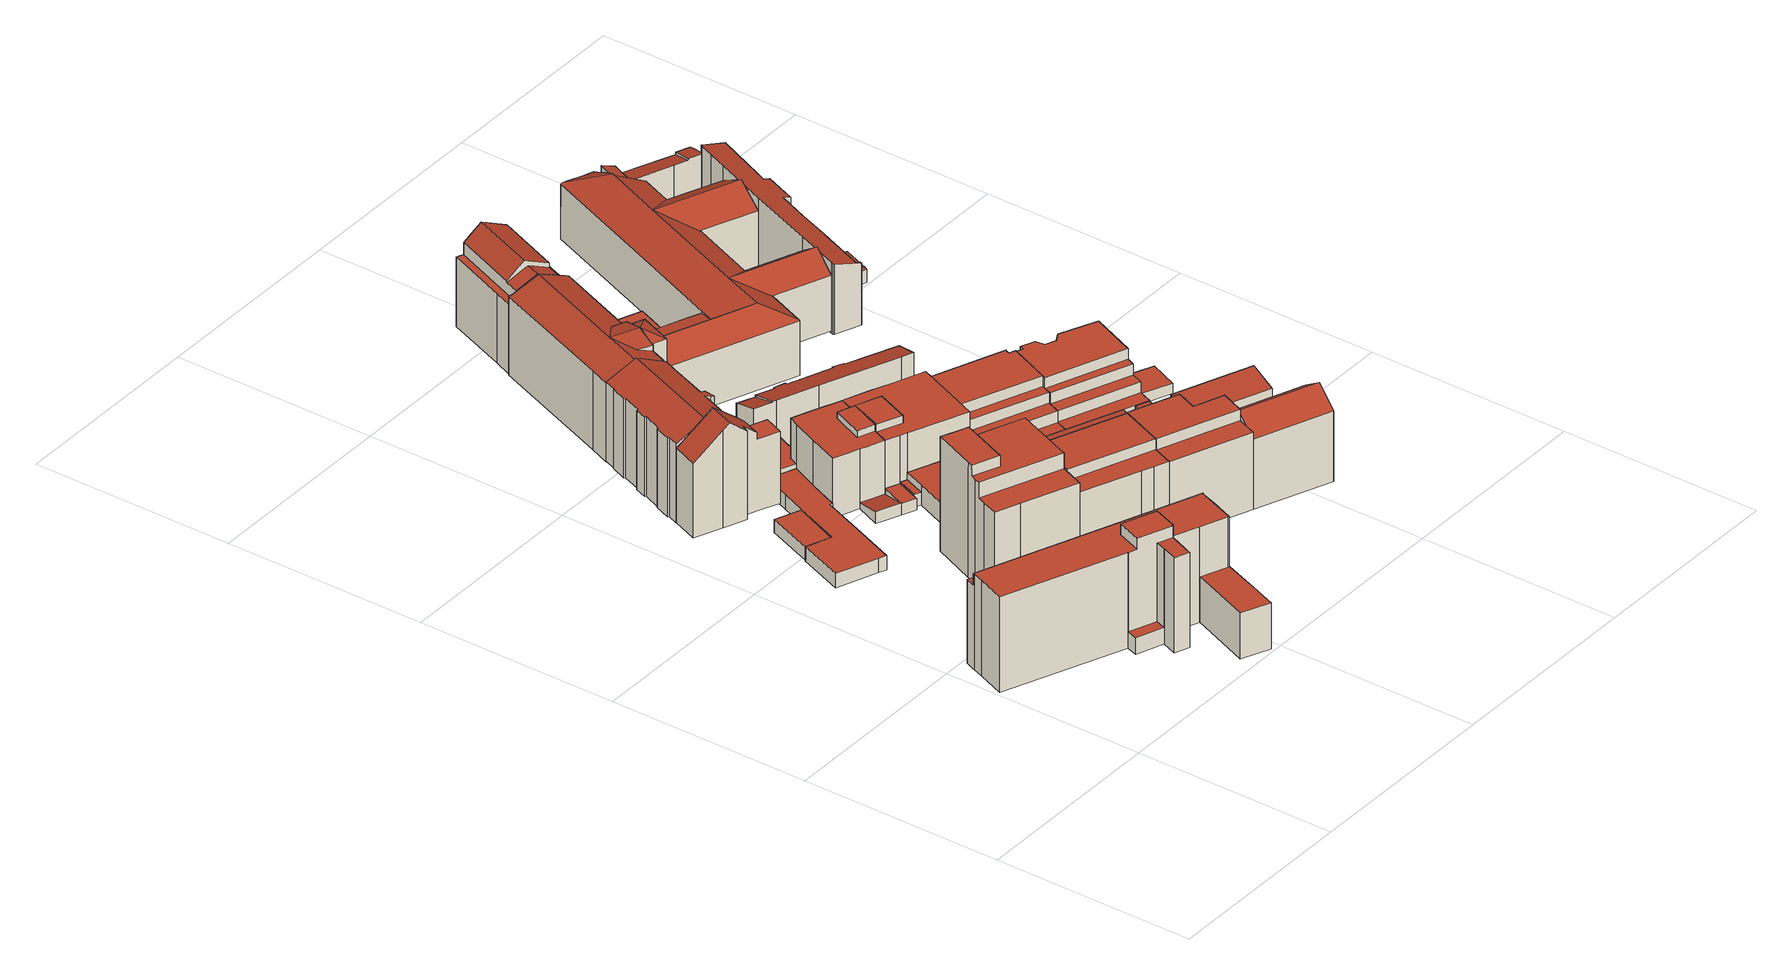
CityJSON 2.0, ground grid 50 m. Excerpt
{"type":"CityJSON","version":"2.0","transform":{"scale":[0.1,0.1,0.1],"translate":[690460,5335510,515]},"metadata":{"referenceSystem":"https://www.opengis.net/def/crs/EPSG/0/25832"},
"CityObjects":{
"building1":{"type":"Building","attributes":{"Gemeindeschluessel":"09162000","HoeheDach":"543.490","HoeheGrund":"516.620","Methode":"2000","NiedrigsteTraufeDesGebaeudes":"520.810","Geometrietyp2DReferenz":"3000","function":"31001_9998","roofType":"1000","measuredHeight":26.87,"storeysAboveGround":7},"geometry":[{"type":"MultiSurface","lod":"2","boundaries":[[[0,1,2,3,4,5]],[[6,7,8,9,10,11]],[[12,2,1,0,13,14,15,16,17,18,19,20,21,22,23,24,25,26,27,28,29,30,31,32,33,34,35,36,37,38,39]],[[2,12,39,40,8,7,3]],[[0,5,41,13]],[[42,43,19,18,17,44,45]],[[21,20,19,43,46,47]],[[28,27,48,49,50,29]],[[9,8,40,51,52,53,54,55,56,10]],[[57,58,59,24,23,22]],[[13,41,60,14]],[[34,55,54,35]],[[29,50,61,30]],[[24,59,62,63,25]],[[33,56,55,34]],[[30,61,64,31]],[[62,59,65,66]],[[38,51,40,39]],[[47,46,43,42,65,59,58,57]],[[35,54,53,36]],[[36,53,52,37]],[[49,48,67,68,69,70,71,60,41,5,4,3,7,6,11,64,61,50]],[[63,72,67,48,27,26,25]],[[70,73,74,71]],[[68,75,76,69]],[[77,45,44,78,74,73,76,75]],[[16,78,44,17]],[[62,66,79,72,63]],[[21,47,57,22]],[[69,76,73,70]],[[15,14,60,71,74,78,16]],[[79,66,65,42,45,77,75,68,67,72]],[[64,11,10,56,33,32,31]],[[37,52,51,38]]],"semantics":{"surfaces":[{"type":"WallSurface"},{"type":"GroundSurface"},{"type":"RoofSurface"}],"values":[0,0,1,0,0,0,0,0,2,0,0,0,0,0,0,0,0,0,2,0,0,2,0,0,0,2,0,2,0,0,0,0,0,0]}}]},
"building2":{"type":"Building","attributes":{"Gemeindeschluessel":"09162000","HoeheDach":"528.202","HoeheGrund":"516.660","Methode":"1000","NiedrigsteTraufeDesGebaeudes":"528.202","Geometrietyp2DReferenz":"3000","function":"31001_9998","roofType":"1000","measuredHeight":11.54,"storeysAboveGround":2},"geometry":[{"type":"MultiSurface","lod":"2","boundaries":[[[80,81,82,83,84,85,86,87]],[[82,88,89,83]],[[83,89,90,84]],[[91,92,86,85,84,90]],[[81,80,87,93,94,95]],[[86,92,93,87]],[[88,95,94,93,92,91,90,89]],[[81,95,88,82]]],"semantics":{"surfaces":[{"type":"GroundSurface"},{"type":"WallSurface"},{"type":"RoofSurface"}],"values":[0,1,1,1,1,1,2,1]}}]},
"building3":{"type":"Building","attributes":{"Gemeindeschluessel":"09162000","HoeheDach":"519.630","HoeheGrund":"516.320","Methode":"2000","NiedrigsteTraufeDesGebaeudes":"519.630","Geometrietyp2DReferenz":"3000","function":"31001_2000","roofType":"1000","measuredHeight":3.31},"geometry":[{"type":"MultiSurface","lod":"2","boundaries":[[[96,97,98,99]],[[100,97,96,101]],[[102,99,98,103]],[[104,100,101,105]],[[105,101,96,99,102]],[[104,105,102,103]],[[100,104,103,98,97]]],"semantics":{"surfaces":[{"type":"WallSurface"},{"type":"RoofSurface"},{"type":"GroundSurface"}],"values":[0,0,0,0,1,0,2]}}]},
"building4":{"type":"Building","attributes":{"Gemeindeschluessel":"09162000","HoeheDach":"519.660","HoeheGrund":"516.140","Methode":"2000","NiedrigsteTraufeDesGebaeudes":"519.660","Geometrietyp2DReferenz":"3000","function":"31001_2000","roofType":"1000","measuredHeight":3.52},"geometry":[{"type":"MultiSurface","lod":"2","boundaries":[[[106,107,108,109]],[[110,111,112,113]],[[114,115,116,117]],[[113,112,118,119]],[[120,121,122,123,124,125]],[[126,127,115,114]],[[106,128,117,116,129,107]],[[109,108,130,131]],[[108,107,129,116,115,127,132,133,118,112,111,122,121,120,134,130]],[[135,134,120,125]],[[126,114,117,128,106,109,131,135,125,124,123,110,113,119,136,137]],[[119,118,133,136]],[[136,133,132,137]],[[123,122,111,110]],[[137,132,127,126]],[[131,130,134,135]]],"semantics":{"surfaces":[{"type":"WallSurface"},{"type":"RoofSurface"},{"type":"GroundSurface"}],"values":[0,0,0,0,0,0,0,0,1,0,2,0,0,0,0,0]}}]},
"building5":{"type":"Building","attributes":{"Gemeindeschluessel":"09162000","HoeheDach":"542.205","HoeheGrund":"516.350","Methode":"2000","NiedrigsteTraufeDesGebaeudes":"534.498","Geometrietyp2DReferenz":"3000","function":"31001_9998","roofType":"3100","measuredHeight":25.86,"storeysAboveGround":6},"geometry":[{"type":"MultiSurface","lod":"2","boundaries":[[[138,139,140,141,142,143]],[[144,145,146,147,148,149,139,138,143,150,151,152,153,154,155,156,157]],[[158,159,160,161,162,163]],[[164,165,154,153,152,166]],[[157,160,159,144]],[[167,162,161,160,157,156,155,154,165]],[[147,168,169,148]],[[162,167,170,163]],[[171,166,152,151,150,172]],[[143,142,172,150]],[[169,168,170,167,165,164,173]],[[146,145,144,159,158,163,170,168,147]],[[149,148,169,173,140,139]],[[141,140,173,164,166,171,172,142]]],"semantics":{"surfaces":[{"type":"WallSurface"},{"type":"GroundSurface"},{"type":"RoofSurface"}],"values":[0,1,2,0,0,0,0,0,0,0,2,0,0,2]}}]},
"building6":{"type":"Building","attributes":{"Gemeindeschluessel":"09162000","HoeheDach":"545.017","HoeheGrund":"516.099","Methode":"2000","NiedrigsteTraufeDesGebaeudes":"538.350","Geometrietyp2DReferenz":"3000","function":"31001_9998","roofType":"1000","measuredHeight":28.92,"storeysAboveGround":7},"geometry":[{"type":"MultiSurface","lod":"2","boundaries":[[[174,175,176,177,178,179,180,181]],[[182,183,184,185,181,180]],[[186,182,180,179,187,188]],[[189,190,175,174,191,192]],[[186,188,193,194]],[[178,195,187,179]],[[176,175,190,196]],[[191,174,181,185]],[[190,189,197,198,183,182,186,194,199,196]],[[194,193,200,199]],[[201,192,191,185,184,202]],[[177,176,196,199,200,203]],[[197,201,202,198]],[[198,202,184,183]],[[201,197,189,192]],[[177,203,195,178]],[[195,203,200,193,188,187]]],"semantics":{"surfaces":[{"type":"RoofSurface"},{"type":"WallSurface"},{"type":"GroundSurface"}],"values":[0,1,1,1,1,1,1,1,2,1,0,1,1,1,1,1,0]}}]},
"building7":{"type":"Building","attributes":{"Gemeindeschluessel":"09162000","HoeheDach":"539.747","HoeheGrund":"516.250","Methode":"2000","NiedrigsteTraufeDesGebaeudes":"534.828","Geometrietyp2DReferenz":"3000","function":"31001_9998","roofType":"3100","measuredHeight":23.5,"storeysAboveGround":6},"geometry":[{"type":"MultiSurface","lod":"2","boundaries":[[[204,205,206,207]],[[208,209,210,211]],[[212,213,214,215]],[[216,217,218,219,220,221,222,223,224,225,206,205,210,209,226,214,213,227,228]],[[229,230,231,232]],[[233,234,235,236]],[[207,206,225,237]],[[238,239,234,233]],[[237,225,224,240]],[[241,242,217,216,228,243]],[[231,244,245,246,247,232]],[[215,214,226,248]],[[249,250,251,252,239,238]],[[253,223,222,254]],[[229,232,247,246,255,250,249,238,233,236,256,242,241,243,257,212,215,248,208,211,204,207,237,240,253,254,258,259,260,261]],[[258,221,220,259]],[[261,262,230,229]],[[254,222,221,258]],[[240,224,223,253]],[[228,227,213,212,257,243]],[[246,245,263,255]],[[235,234,239,252,251,263,245,244,231,230,262,219,218]],[[219,262,261,260,259,220]],[[248,226,209,208]],[[255,263,251,250]],[[211,210,205,204]],[[256,236,235,218,217,242]]],"semantics":{"surfaces":[{"type":"WallSurface"},{"type":"RoofSurface"},{"type":"GroundSurface"}],"values":[0,0,0,1,0,0,0,0,0,0,0,0,0,0,2,0,0,0,0,0,0,1,0,0,0,0,0]}}]},
"building8":{"type":"Building","attributes":{"Gemeindeschluessel":"09162000","HoeheDach":"520.313","HoeheGrund":"516.440","Methode":"1000","NiedrigsteTraufeDesGebaeudes":"520.313","Geometrietyp2DReferenz":"3000","function":"31001_2000","roofType":"1000","measuredHeight":3.87,"storeysAboveGround":1},"geometry":[{"type":"MultiSurface","lod":"2","boundaries":[[[157,154,264,265]],[[266,267,268,269]],[[267,265,264,268]],[[269,268,264,154]],[[157,265,267,266]],[[157,266,269,154]]],"semantics":{"surfaces":[{"type":"GroundSurface"},{"type":"RoofSurface"},{"type":"WallSurface"}],"values":[0,1,2,2,2,2]}}]},
"building9":{"type":"Building","attributes":{"Gemeindeschluessel":"09162000","HoeheDach":"518.861","HoeheGrund":"516.010","Methode":"1000","NiedrigsteTraufeDesGebaeudes":"518.861","Geometrietyp2DReferenz":"3000","function":"31001_2000","roofType":"1000","measuredHeight":2.85},"geometry":[{"type":"MultiSurface","lod":"2","boundaries":[[[270,271,272,273]],[[274,275,272,271,276,277,278]],[[279,276,271,270]],[[280,277,276,279]],[[281,280,279,270,273,282,283]],[[283,274,278,281]],[[282,275,274,283]],[[281,278,277,280]],[[273,272,275,282]]],"semantics":{"surfaces":[{"type":"WallSurface"},{"type":"RoofSurface"},{"type":"GroundSurface"}],"values":[0,1,0,0,2,0,0,0,0]}}]},
"building10":{"type":"Building","attributes":{"Gemeindeschluessel":"09162000","HoeheDach":"532.740","HoeheGrund":"516.020","Methode":"2000","NiedrigsteTraufeDesGebaeudes":"517.528","Geometrietyp2DReferenz":"3000","function":"31001_9998","roofType":"1000","measuredHeight":16.72,"storeysAboveGround":4},"geometry":[{"type":"MultiSurface","lod":"2","boundaries":[[[284,285,286,287]],[[288,289,290,291]],[[292,293,277,294,295,296,297,298]],[[298,297,299,300,301]],[[302,303,304,305]],[[306,307,308,309]],[[295,294,279,310,311,312,313,309,308,287,286,314,315,316,317]],[[318,281,293,292,298,301]],[[319,320,289,288]],[[321,307,306,322,291,290]],[[280,277,293,281]],[[315,314,286,285,323]],[[324,325,299,326,317,316,327,284,287,308,307,321,290,289,320,303,302]],[[279,294,277,280]],[[327,323,285,284]],[[316,315,323,327]],[[328,329,300,299,325,324,302,305]],[[309,313,312,311,310,279,280,281,318,301,300,329,328,305,304,319,288,291,322,306]],[[304,303,320,319]],[[296,295,317,326,299,297]]],"semantics":{"surfaces":[{"type":"WallSurface"},{"type":"RoofSurface"},{"type":"GroundSurface"}],"values":[0,0,1,0,0,0,0,0,0,0,0,1,1,0,0,0,0,2,0,0]}}]},
"building11":{"type":"Building","attributes":{"Gemeindeschluessel":"09162000","HoeheDach":"520.925","HoeheGrund":"516.520","Methode":"1000","NiedrigsteTraufeDesGebaeudes":"520.925","Geometrietyp2DReferenz":"3000","function":"31001_2000","roofType":"1000","measuredHeight":4.41,"storeysAboveGround":1},"geometry":[{"type":"MultiSurface","lod":"2","boundaries":[[[330,331,332,333,334,335]],[[336,337,338,339,335,334,333,340,341,342]],[[338,343,344,339]],[[337,345,343,338]],[[341,346,347,342]],[[348,346,341,340,333,332]],[[339,344,330,335]],[[342,347,349,336]],[[343,345,349,347,346,348,332,331,330,344]],[[336,349,345,337]]],"semantics":{"surfaces":[{"type":"WallSurface"},{"type":"GroundSurface"},{"type":"RoofSurface"}],"values":[0,1,0,0,0,0,0,0,2,0]}}]},
"building12":{"type":"Building","attributes":{"Gemeindeschluessel":"09162000","HoeheDach":"519.280","HoeheGrund":"516.070","Methode":"2000","NiedrigsteTraufeDesGebaeudes":"519.280","Geometrietyp2DReferenz":"3000","function":"51009_1610","roofType":"1000","measuredHeight":3.21},"geometry":[{"type":"MultiSurface","lod":"2","boundaries":[[[350,351,352,353]],[[354,355,351,350]],[[350,353,356,354]],[[356,357,355,354]],[[353,352,357,356]],[[355,357,352,351]]],"semantics":{"surfaces":[{"type":"WallSurface"},{"type":"GroundSurface"},{"type":"RoofSurface"}],"values":[0,0,1,0,0,2]}}]},
"building13":{"type":"Building","attributes":{"Gemeindeschluessel":"09162000","HoeheDach":"521.120","HoeheGrund":"516.070","Methode":"2000","NiedrigsteTraufeDesGebaeudes":"521.120","Geometrietyp2DReferenz":"3000","function":"31001_2000","roofType":"1000","measuredHeight":5.05},"geometry":[{"type":"MultiSurface","lod":"2","boundaries":[[[196,358,359,360]],[[361,362,363,364]],[[365,366,363,362]],[[358,366,365,359]],[[196,360,367,199]],[[360,359,365,362,361,367]],[[367,361,364,199]],[[358,196,199,364,363,366]]],"semantics":{"surfaces":[{"type":"WallSurface"},{"type":"RoofSurface"},{"type":"GroundSurface"}],"values":[0,0,0,0,0,1,0,2]}}]},
"building14":{"type":"Building","attributes":{"Gemeindeschluessel":"09162000","HoeheDach":"538.875","HoeheGrund":"516.630","Methode":"2000","NiedrigsteTraufeDesGebaeudes":"533.144","Geometrietyp2DReferenz":"3000","function":"31001_1000","roofType":"1000","measuredHeight":22.25,"storeysAboveGround":7},"geometry":[{"type":"MultiSurface","lod":"2","boundaries":[[[368,369,370,371]],[[372,373,374]],[[375,376,377]],[[378,379,375,377,372,374]],[[380,381,382,383]],[[384,385,386,387,388,389,380,383,390,391,392,393,394,395,396,397,398,368,371,399,400]],[[371,370,401,399]],[[402,403,404,405]],[[383,382,406,390]],[[397,407,408,398]],[[377,376,409,410,373,372]],[[411,412,374,373,410,413,407,397,396,395,394,393,392]],[[406,405,404,411,392,391,390]],[[398,408,369,368]],[[389,414,381,380]],[[402,414,389,388,387,386,385,384,400,415,416,409,376,375,417,403]],[[382,381,414,402,405,406]],[[403,417,375,379,378,374,412,411,404]],[[399,401,415,400]],[[416,415,401,370,369,408,407,413]],[[413,410,409,416]]],"semantics":{"surfaces":[{"type":"WallSurface"},{"type":"RoofSurface"},{"type":"GroundSurface"}],"values":[0,1,1,0,0,2,0,0,0,0,1,0,0,0,0,0,1,1,0,1,0]}}]},
"building15":{"type":"Building","attributes":{"Gemeindeschluessel":"09162000","HoeheDach":"520.454","HoeheGrund":"516.590","Methode":"1000","NiedrigsteTraufeDesGebaeudes":"520.454","Geometrietyp2DReferenz":"3000","function":"31001_2000","roofType":"1000","measuredHeight":3.86},"geometry":[{"type":"MultiSurface","lod":"2","boundaries":[[[398,418,419,397]],[[420,421,422,423]],[[397,420,423,424,425,426,427,398]],[[425,428,429,426]],[[424,430,428,425]],[[423,422,430,424]],[[397,419,421,420]],[[418,431,429,428,430,422,421,419]],[[426,429,431,427]],[[427,431,418,398]]],"semantics":{"surfaces":[{"type":"WallSurface"},{"type":"GroundSurface"},{"type":"RoofSurface"}],"values":[0,0,1,0,0,0,0,2,0,0]}}]},
"building16":{"type":"Building","attributes":{"Gemeindeschluessel":"09162000","HoeheDach":"538.901","HoeheGrund":"515.980","Methode":"2000","NiedrigsteTraufeDesGebaeudes":"535.740","Geometrietyp2DReferenz":"3000","function":"31001_9998","roofType":"2100","measuredHeight":22.92,"storeysAboveGround":6},"geometry":[{"type":"MultiSurface","lod":"2","boundaries":[[[432,433,434,435,436,437,438]],[[439,440,441,442]],[[443,444,445,446,447]],[[448,449,450,451]],[[452,437,436,453]],[[454,455,456,457,458,459]],[[460,461,462]],[[439,463,464,465,440]],[[466,467,445,444]],[[452,468,457,456,438,437]],[[432,455,454,466,444,443,469,462,463,439,442,448,451,433]],[[442,441,449,448]],[[469,470,460,462]],[[451,450,434,433]],[[465,452,453,435,434,450,449,441,440]],[[454,459,467,466]],[[432,438,456,455]],[[453,436,435]],[[462,461,464,463]],[[452,465,464,461,460,470,447,446]],[[443,447,470,469]],[[452,446,445,467,459,458,468]],[[458,457,468]]],"semantics":{"surfaces":[{"type":"WallSurface"},{"type":"RoofSurface"},{"type":"GroundSurface"}],"values":[0,0,0,0,1,0,0,0,0,1,2,0,0,0,1,0,0,0,0,1,0,1,0]}}]},
"building17":{"type":"Building","attributes":{"Gemeindeschluessel":"09162000","HoeheDach":"532.940","HoeheGrund":"516.160","Methode":"2000","NiedrigsteTraufeDesGebaeudes":"531.000","Geometrietyp2DReferenz":"3000","function":"31001_9998","roofType":"1000","measuredHeight":16.78,"storeysAboveGround":4},"geometry":[{"type":"MultiSurface","lod":"2","boundaries":[[[471,472,473,474]],[[475,476,477,478]],[[479,480,481,482,476,475]],[[483,484,485,486,487,488,308,489,490,491,492,493]],[[489,308,307,494]],[[473,472,487,486,485]],[[488,487,472,471]],[[477,476,482,481,495,496,497,307,308,488,471,474,484,483]],[[480,479,475,478,493,492,491,490,489,494,498,499,500]],[[497,496,495,500,499,498,494,307]],[[480,500,495,481]],[[478,477,483,493]],[[474,473,485,484]]],"semantics":{"surfaces":[{"type":"WallSurface"},{"type":"RoofSurface"},{"type":"GroundSurface"}],"values":[0,0,0,0,0,1,0,1,2,0,0,0,0]}}]},
"building18":{"type":"Building","attributes":{"Gemeindeschluessel":"09162000","HoeheDach":"538.767","HoeheGrund":"516.580","Methode":"2000","NiedrigsteTraufeDesGebaeudes":"523.640","Geometrietyp2DReferenz":"3000","function":"31001_1000","roofType":"1000","measuredHeight":22.19,"storeysAboveGround":7},"geometry":[{"type":"MultiSurface","lod":"2","boundaries":[[[501,502,503,504,505,506]],[[507,508,509,510,511,389]],[[512,509,508,513,514,515,516]],[[517,518,519,520]],[[521,522,523,519]],[[524,525,526,527]],[[400,505,504,528]],[[529,530,518,517]],[[527,531,532,524]],[[521,533,534,535,502,501,531,527,526,522]],[[502,535,536,537,538,539,540,541,503]],[[506,532,531,501]],[[528,504,503,541]],[[542,529,517,520,514,513,508,507,389,543,544,545,546,400,528,541,540,539,538,547]],[[520,519,523,515,514]],[[519,518,530,548,549,537,536,535,534,533,521]],[[511,550,551,552,525,524,532,506,505,400,546,545,544,543,389]],[[553,516,515,523,522,526,525,552,551]],[[538,537,549,547]],[[554,512,516,553,551,550]],[[529,542,547,549,548,530]],[[510,509,512,554,550,511]]],"semantics":{"surfaces":[{"type":"RoofSurface"},{"type":"WallSurface"},{"type":"GroundSurface"}],"values":[0,1,1,1,1,1,1,1,0,1,1,1,1,2,1,0,1,0,1,1,1,0]}}]},
"building19":{"type":"Building","attributes":{"Gemeindeschluessel":"09162000","HoeheDach":"529.243","HoeheGrund":"516.680","Methode":"2000","NiedrigsteTraufeDesGebaeudes":"526.805","Geometrietyp2DReferenz":"3000","function":"31001_1000","roofType":"2100","measuredHeight":12.56,"storeysAboveGround":3},"geometry":[{"type":"MultiSurface","lod":"2","boundaries":[[[555,556,557,558]],[[555,558,559,560,561,562,563,564,565,566,567,568,569,570,571,572,573]],[[567,574,575,568]],[[576,577,578,565,564,563,579]],[[561,560,580,581,582,583,562]],[[582,581,577,576]],[[569,584,585,570]],[[559,586,580,560]],[[571,587,588,572]],[[572,588,589,573]],[[558,557,586,559]],[[573,589,556,555]],[[580,586,557,556,589,588,587,585,584,575,574,590,578,577,581]],[[582,576,579,583]],[[565,578,590,566]],[[562,583,579,563]],[[566,590,574,567]],[[568,575,584,569]],[[570,585,587,571]]],"semantics":{"surfaces":[{"type":"WallSurface"},{"type":"GroundSurface"},{"type":"RoofSurface"}],"values":[0,1,0,0,0,0,0,0,0,0,0,0,2,2,0,0,0,0,0]}}]},
"building20":{"type":"Building","attributes":{"Gemeindeschluessel":"09162000","HoeheDach":"520.468","HoeheGrund":"516.400","Methode":"1000","NiedrigsteTraufeDesGebaeudes":"520.468","Geometrietyp2DReferenz":"3000","function":"31001_9998","roofType":"1000","measuredHeight":4.07,"storeysAboveGround":1},"geometry":[{"type":"MultiSurface","lod":"2","boundaries":[[[591,592,593,594]],[[595,596,597,598]],[[598,591,594,599,595]],[[598,597,592,591]],[[594,593,600,599]],[[599,600,596,595]],[[596,600,593,592,597]]],"semantics":{"surfaces":[{"type":"WallSurface"},{"type":"GroundSurface"},{"type":"RoofSurface"}],"values":[0,0,1,0,0,0,2]}}]},
"building21":{"type":"Building","attributes":{"Gemeindeschluessel":"09162000","HoeheDach":"528.840","HoeheGrund":"516.710","Methode":"2000","NiedrigsteTraufeDesGebaeudes":"520.470","Geometrietyp2DReferenz":"3000","function":"31001_1000","roofType":"1000","measuredHeight":12.13,"storeysAboveGround":4},"geometry":[{"type":"MultiSurface","lod":"2","boundaries":[[[601,421,602,603]],[[604,605,606,607]],[[608,609,610,611]],[[612,613,614,615]],[[602,607,606,616,617,618,619,620,621,622,623,624,603]],[[625,626,619,618]],[[611,610,613,612]],[[625,627,628,605,604,629,630,631,632,633,615,614,626]],[[626,614,613,610,609,620,619]],[[633,632,631,630,634,601,603,624,623,622,621,608,611,612,615]],[[422,629,604,607,602,421]],[[630,629,422,634]],[[621,620,609,608]],[[627,625,618,617]],[[628,627,617,616]],[[605,628,616,606]],[[634,422,421,601]]],"semantics":{"surfaces":[{"type":"WallSurface"},{"type":"RoofSurface"},{"type":"GroundSurface"}],"values":[0,0,0,0,0,0,0,0,1,2,1,0,0,1,0,1,0]}}]},
"building22":{"type":"Building","attributes":{"Gemeindeschluessel":"09162000","HoeheDach":"540.580","HoeheGrund":"516.260","Methode":"2000","NiedrigsteTraufeDesGebaeudes":"533.810","Geometrietyp2DReferenz":"3000","function":"31001_9998","roofType":"3100","measuredHeight":24.32,"storeysAboveGround":6},"geometry":[{"type":"MultiSurface","lod":"2","boundaries":[[[635,636,637,638,639,640,641]],[[642,643,644,645,646,647,648,649,650,651,652]],[[653,654,655,656]],[[653,656,657,636,635,641,658,659,660,661,662,663,664,649,648,647,646,645,665,666,667,668]],[[657,669,637,636]],[[661,670,671,662]],[[645,644,672,665]],[[673,674,675,652,651,676,677]],[[678,643,642,652,675]],[[668,679,654,653]],[[640,639,680,681,682]],[[683,684,685,667,666,665,672]],[[638,686,684,683,687,680,639]],[[688,687,683,672,644,643,678]],[[671,689,690,664,663,662]],[[659,658,641,640,682,673,677,691,660]],[[656,655,669,657]],[[692,681,680,687,688,678,675,674]],[[664,690,650,649]],[[660,691,670,661]],[[637,669,655,654,679,685,684,686,638]],[[691,677,676,651,650,690,689,671,670]],[[667,685,679,668]],[[682,681,692,674,673]]],"semantics":{"surfaces":[{"type":"WallSurface"},{"type":"GroundSurface"},{"type":"RoofSurface"}],"values":[0,0,0,1,0,0,0,0,2,0,2,0,0,2,0,0,0,0,0,0,2,2,0,2]}}]},
"building23":{"type":"Building","attributes":{"Gemeindeschluessel":"09162000","HoeheDach":"538.192","HoeheGrund":"516.510","Methode":"1000","NiedrigsteTraufeDesGebaeudes":"534.186","Geometrietyp2DReferenz":"3000","function":"31001_9998","roofType":"3100","measuredHeight":21.68,"storeysAboveGround":6},"geometry":[{"type":"MultiSurface","lod":"2","boundaries":[[[693,694,695,696,697]],[[698,697,696,699]],[[696,695,700,701,702,699]],[[694,703,704,700,695]],[[705,704,703,706]],[[693,707,708,706,703,694]],[[701,700,704,705]],[[707,693,697,698]],[[708,707,698,699,702,701,705,706]]],"semantics":{"surfaces":[{"type":"RoofSurface"},{"type":"WallSurface"},{"type":"GroundSurface"}],"values":[0,1,1,0,1,1,1,1,2]}}]},
"building24":{"type":"Building","attributes":{"Gemeindeschluessel":"09162000","HoeheDach":"520.620","HoeheGrund":"516.380","Methode":"1000","NiedrigsteTraufeDesGebaeudes":"520.620","Geometrietyp2DReferenz":"3000","function":"31001_9998","roofType":"1000","measuredHeight":4.24,"storeysAboveGround":1},"geometry":[{"type":"MultiSurface","lod":"2","boundaries":[[[709,710,711,712]],[[713,714,715,716]],[[710,715,714,711]],[[712,711,714,713]],[[712,713,716,709]],[[716,715,710,709]]],"semantics":{"surfaces":[{"type":"WallSurface"},{"type":"RoofSurface"},{"type":"GroundSurface"}],"values":[0,0,1,0,2,0]}}]},
"building25":{"type":"Building","attributes":{"Gemeindeschluessel":"09162000","HoeheDach":"524.011","HoeheGrund":"516.500","Methode":"1000","NiedrigsteTraufeDesGebaeudes":"523.356","Geometrietyp2DReferenz":"3000","function":"31001_9998","roofType":"1000","measuredHeight":7.51,"storeysAboveGround":2},"geometry":[{"type":"MultiSurface","lod":"2","boundaries":[[[717,718,719,701]],[[720,721,722,705]],[[723,722,721,724,725,726,718,717]],[[705,727,701,719,728,729,730,720]],[[730,724,721,720]],[[728,726,725,729]],[[727,705,722,723,717,701]],[[729,725,724,730]],[[719,718,726,728]]],"semantics":{"surfaces":[{"type":"WallSurface"},{"type":"RoofSurface"},{"type":"GroundSurface"}],"values":[0,0,1,2,0,0,0,0,0]}}]},
"building26":{"type":"Building","attributes":{"Gemeindeschluessel":"09162000","HoeheDach":"520.497","HoeheGrund":"516.639","Methode":"2000","NiedrigsteTraufeDesGebaeudes":"520.497","Geometrietyp2DReferenz":"3000","function":"31001_2000","roofType":"1000","measuredHeight":3.86},"geometry":[{"type":"MultiSurface","lod":"2","boundaries":[[[538,731,732,733,734,735,736,737,738,547]],[[736,739,740,737]],[[738,741,742,547]],[[733,743,744,734]],[[735,745,739,736]],[[538,746,747,731]],[[734,744,745,735]],[[737,740,741,738]],[[742,741,740,739,745,744,743,748,747,746]],[[547,742,746,538]],[[731,747,748,732]],[[732,748,743,733]]],"semantics":{"surfaces":[{"type":"GroundSurface"},{"type":"WallSurface"},{"type":"RoofSurface"}],"values":[0,1,1,1,1,1,1,1,2,1,1,1]}}]},
"building27":{"type":"Building","attributes":{"Gemeindeschluessel":"09162000","HoeheDach":"528.590","HoeheGrund":"516.590","Methode":"2000","NiedrigsteTraufeDesGebaeudes":"520.581","Geometrietyp2DReferenz":"3000","function":"31001_1000","roofType":"1000","measuredHeight":12,"storeysAboveGround":4},"geometry":[{"type":"MultiSurface","lod":"2","boundaries":[[[735,749,750,751]],[[749,752,753,754,750]],[[755,756,757,758]],[[759,760,761,762,763,764]],[[765,766,756,755]],[[767,768,769,770]],[[750,754,771,772,773,770,769,774,775,776,777,778,751]],[[753,752,736,779,780,781,782]],[[782,781,783,772,771]],[[758,757,784,785]],[[786,787,766,765,788,789]],[[753,782,771,754]],[[775,774,786,789]],[[767,790,783,781,780,791,792,793,761,760,794,768]],[[793,792,791,780,779,736,735,751,778,777,776,775,789,788,765,755,758,785,763,762,761]],[[736,752,749,735]],[[785,784,764,763]],[[783,790,773,772]],[[768,794,760,759,764,784,757,756,766,787,786,774,769]],[[790,767,770,773]]],"semantics":{"surfaces":[{"type":"WallSurface"},{"type":"RoofSurface"},{"type":"GroundSurface"}],"values":[0,1,0,0,0,0,0,0,1,0,0,0,0,0,2,0,0,0,1,1]}}]},
"building28":{"type":"Building","attributes":{"Gemeindeschluessel":"09162000","HoeheDach":"538.937","HoeheGrund":"516.317","Methode":"2000","NiedrigsteTraufeDesGebaeudes":"529.456","Geometrietyp2DReferenz":"3000","function":"31001_9998","roofType":"3100","measuredHeight":22.62,"storeysAboveGround":4},"geometry":[{"type":"MultiSurface","lod":"2","boundaries":[[[795,796,797,798]],[[799,800,801,802]],[[803,804,805,806,807]],[[808,809,810,811,812,813]],[[814,815,816,817]],[[818,819,820]],[[821,806,805,822]],[[823,824,825,826,809,808]],[[827,828,829,830]],[[831,832,815,814]],[[833,834,835,836,837,820,819]],[[796,838,839,797]],[[840,821,822,841,842]],[[813,812,843,844,845,798,797,839,846,847]],[[848,818,838,795,849]],[[850,851,820,837]],[[802,801,852,853]],[[840,854,855,856,857]],[[858,844,843,811]],[[805,804,859,841,822]],[[829,860,855,854,830]],[[824,823,803,807]],[[861,862,863,864,816,815,832,865,866]],[[811,843,812]],[[821,825,824,807,806]],[[798,845,858,795]],[[847,846,800,799]],[[838,818,820,851,852,801,800,846,839]],[[821,848,826,825]],[[855,860,867,856]],[[848,849,810,809,826]],[[817,816,864,868]],[[868,864,863,869]],[[857,870,871,862,861,840]],[[872,865,832,831]],[[858,811,810,849,795]],[[829,828,859,804,803,823,808,813,847,799,802,853,850,837,836,872,831,814,817,868,869,873,874,867,860]],[[795,838,796]],[[821,840,861,866,835,834,833,819,818,848]],[[873,871,870,874]],[[857,856,867,874,870]],[[872,836,835,866,865]],[[828,827,842,841,859]],[[873,869,863,862,871]],[[858,845,844]],[[853,852,851,850]],[[840,842,827,830,854]]],"semantics":{"surfaces":[{"type":"RoofSurface"},{"type":"WallSurface"},{"type":"GroundSurface"}],"values":[0,1,1,1,1,1,0,1,1,1,1,1,0,1,0,1,1,0,0,1,1,1,0,0,0,1,1,0,0,1,0,1,1,0,1,1,2,1,0,1,1,1,1,1,0,1,0]}}]},
"building29":{"type":"Building","attributes":{"Gemeindeschluessel":"09162000","HoeheDach":"527.243","HoeheGrund":"516.490","Methode":"1000","NiedrigsteTraufeDesGebaeudes":"525.551","Geometrietyp2DReferenz":"3000","function":"31001_9998","roofType":"2100","measuredHeight":10.75,"storeysAboveGround":3},"geometry":[{"type":"MultiSurface","lod":"2","boundaries":[[[875,876,877,878]],[[730,875,878,879,720]],[[879,880,881,720]],[[720,881,882,730]],[[878,877,880,879]],[[730,882,876,875]],[[881,880,877,876,882]]],"semantics":{"surfaces":[{"type":"WallSurface"},{"type":"GroundSurface"},{"type":"RoofSurface"}],"values":[0,1,0,0,0,0,2]}}]},
"building30":{"type":"Building","attributes":{"Gemeindeschluessel":"09162000","HoeheDach":"519.581","HoeheGrund":"517.081","Methode":"1000","NiedrigsteTraufeDesGebaeudes":"519.581","Geometrietyp2DReferenz":"3000","function":"31001_2000","roofType":"1000","measuredHeight":2.5,"storeysAboveGround":1},"geometry":[{"type":"MultiSurface","lod":"2","boundaries":[[[883,884,885,886]],[[887,888,889,890]],[[886,885,888,887]],[[888,885,884,889]],[[883,886,887,890]],[[890,889,884,883]]],"semantics":{"surfaces":[{"type":"WallSurface"},{"type":"RoofSurface"},{"type":"GroundSurface"}],"values":[0,0,0,1,2,0]}}]},
"building31":{"type":"Building","attributes":{"Gemeindeschluessel":"09162000","HoeheDach":"519.601","HoeheGrund":"517.000","Methode":"1000","NiedrigsteTraufeDesGebaeudes":"519.601","Geometrietyp2DReferenz":"3000","function":"31001_2000","roofType":"1000","measuredHeight":2.6},"geometry":[{"type":"MultiSurface","lod":"2","boundaries":[[[891,892,893,894]],[[895,896,897,898]],[[892,897,896,893]],[[894,893,896,895]],[[894,895,898,891]],[[898,897,892,891]]],"semantics":{"surfaces":[{"type":"WallSurface"},{"type":"RoofSurface"},{"type":"GroundSurface"}],"values":[0,0,1,0,2,0]}}]},
"building32":{"type":"Building","attributes":{"Gemeindeschluessel":"09162000","HoeheDach":"533.591","HoeheGrund":"515.812","Methode":"1000","NiedrigsteTraufeDesGebaeudes":"531.228","Geometrietyp2DReferenz":"3000","function":"31001_1000","roofType":"2100","measuredHeight":17.78,"storeysAboveGround":5},"geometry":[{"type":"MultiSurface","lod":"2","boundaries":[[[899,900,901,902]],[[903,904,905,906]],[[906,905,907,908]],[[909,910,911,912]],[[913,914,915,916]],[[917,918,919,920]],[[921,922,923,924]],[[925,926,899,902,927,928,929,930,931,932,921,924,909,912,913,916,903,906,908,933,934,917,920]],[[931,935,936,932]],[[902,901,937,927]],[[917,934,938,918]],[[916,915,904,903]],[[928,939,940,929]],[[925,941,942,926]],[[932,936,922,921]],[[929,940,943,930]],[[934,933,944,938]],[[912,911,914,913]],[[908,907,944,933]],[[924,923,910,909]],[[925,920,919,941]],[[919,918,938,944,907,905,904,915,914,911,910,923,922,936,935,943,940,939,937,901,900,942,941]],[[926,942,900,899]],[[927,937,939,928]],[[930,943,935,931]]],"semantics":{"surfaces":[{"type":"WallSurface"},{"type":"GroundSurface"},{"type":"RoofSurface"}],"values":[0,0,0,0,0,0,0,1,0,0,0,0,0,0,0,0,0,0,0,0,0,2,0,0,0]}}]},
"building33":{"type":"Building","attributes":{"Gemeindeschluessel":"09162000","HoeheDach":"520.440","HoeheGrund":"515.940","Methode":"2000","NiedrigsteTraufeDesGebaeudes":"517.690","Geometrietyp2DReferenz":"3000","function":"31001_2000","roofType":"3500","measuredHeight":4.5,"storeysAboveGround":2},"geometry":[{"type":"MultiSurface","lod":"2","boundaries":[[[945,946,947]],[[948,949,950,951]],[[952,953,954,955]],[[956,957,949,948,958]],[[959,960,945]],[[955,954,961,962,963]],[[964,965,949,957]],[[951,950,946,961,954]],[[956,958,953,952]],[[966,950,949,965,967]],[[968,969,970,964,957,956,952,955,963,971]],[[966,947,946,950]],[[963,962,972,971]],[[968,973,974,969]],[[970,967,965,964]],[[970,969,974,947,966,967]],[[945,960,972,962,961,946]],[[974,973,959,945,947]],[[968,971,972,960,959,973]],[[951,954,953,958,948]]],"semantics":{"surfaces":[{"type":"RoofSurface"},{"type":"WallSurface"},{"type":"GroundSurface"}],"values":[0,1,1,1,0,1,1,1,1,0,2,1,1,1,1,1,0,0,1,0]}}]},
"building34":{"type":"Building","attributes":{"Gemeindeschluessel":"09162000","HoeheDach":"533.315","HoeheGrund":"516.600","Methode":"2000","NiedrigsteTraufeDesGebaeudes":"529.802","Geometrietyp2DReferenz":"3000","function":"31001_9998","roofType":"2100","measuredHeight":16.71,"storeysAboveGround":6},"geometry":[{"type":"MultiSurface","lod":"2","boundaries":[[[975,976,977,978,979,980,981,982]],[[983,984,985,976,975,982,986,987,988]],[[982,981,989,986]],[[990,991,992,993,994,995]],[[986,989,996,997,987]],[[998,999,991,990,995,1000,985,984,983,988,1001,1002,1003,1004,1005,1006,1007]],[[977,1008,1009,978]],[[978,1009,1010,1007,1006,1005,979]],[[987,997,996,1002,1001,988]],[[1000,995,994,1008,977,976,985]],[[989,981,980,979,1005,1004,1003,1002,996]],[[999,1011,992,991]],[[994,993,992,1011,1012,1010,1009,1008]],[[999,998,1007,1010,1012,1011]]],"semantics":{"surfaces":[{"type":"RoofSurface"},{"type":"WallSurface"},{"type":"GroundSurface"}],"values":[0,1,1,1,0,2,1,1,1,1,1,1,0,1]}}]},
"building35":{"type":"Building","attributes":{"Gemeindeschluessel":"09162000","HoeheDach":"519.994","HoeheGrund":"516.560","Methode":"1000","NiedrigsteTraufeDesGebaeudes":"519.994","Geometrietyp2DReferenz":"3000","function":"31001_9998","roofType":"1000","measuredHeight":3.43,"storeysAboveGround":1},"geometry":[{"type":"MultiSurface","lod":"2","boundaries":[[[995,1013,1014,1015]],[[1015,1014,1016,1017]],[[1017,985,995,1015]],[[1017,1016,1018,985]],[[1014,1013,1018,1016]],[[985,1018,1013,995]]],"semantics":{"surfaces":[{"type":"WallSurface"},{"type":"GroundSurface"},{"type":"RoofSurface"}],"values":[0,0,1,0,2,0]}}]}
},
"vertices":[
[529,154,16],[552,212,16],[564,245,16],[564,245,257],[552,212,257],[529,154,257],[332,344,257],[567,251,257],[567,251,227],[332,344,227],[40,459,227],[40,459,257],[567,251,16],[526,155,16],[461,181,16],[401,205,16],[398,206,16],[398,205,16],[397,203,16],[381,162,16],[374,145,16],[373,142,16],[338,156,16],[339,158,16],[352,193,16],[285,218,16],[294,244,16],[294,245,16],[293,245,16],[2,362,16],[29,429,16],[38,454,16],[40,459,16],[50,482,16],[445,325,16],[508,301,16],[511,300,16],[573,275,16],[576,274,16],[576,273,16],[576,273,227],[526,155,257],[397,203,256],[381,162,256],[398,205,285],[397,203,285],[374,145,256],[373,142,256],[294,245,257],[293,245,257],[2,362,257],[576,274,227],[573,275,227],[511,300,227],[508,301,227],[445,325,227],[50,482,227],[338,156,256],[339,158,256],[352,193,256],[461,181,257],[29,429,257],[352,193,58],[285,218,58],[38,454,257],[361,218,256],[361,218,58],[294,244,257],[316,236,257],[339,296,257],[423,263,257],[401,205,257],[294,244,58],[423,263,285],[401,205,285],[316,236,285],[339,296,285],[361,218,285],[398,206,285],[316,236,58],
[529,153,17],[496,66,17],[470,1,17],[401,31,17],[461,181,17],[482,172,17],[526,155,17],[529,154,17],[470,1,132],[401,31,132],[461,181,132],[482,172,132],[526,155,132],[529,154,132],[529,153,132],[496,66,132],
[270,1077,46],[270,1077,13],[208,1101,13],[208,1101,46],[254,1038,13],[254,1038,46],[163,987,46],[163,987,13],[223,964,13],[223,964,46],
[237,830,11],[237,830,47],[219,837,47],[219,837,11],[270,1077,11],[270,1077,47],[294,1135,47],[294,1135,11],[327,1037,11],[327,1037,47],[321,1040,47],[321,1040,11],[302,1155,47],[302,1155,11],[223,964,47],[224,964,47],[254,1038,47],[254,1038,11],[224,964,11],[223,964,11],[358,1110,11],[358,1110,47],[281,941,11],[281,941,47],[119,876,47],[119,876,11],[387,1176,47],[322,1203,47],[163,987,47],[163,987,11],[322,1203,11],[387,1176,11],
[103,1219,14],[156,1197,14],[156,1197,258],[103,1219,212],[89,1224,201],[89,1224,14],[302,1155,14],[266,1170,14],[249,1177,14],[218,1189,14],[212,1174,14],[173,1190,14],[115,1288,14],[129,1282,14],[181,1261,14],[199,1254,14],[251,1233,14],[269,1225,14],[286,1218,14],[322,1203,14],[266,1170,195],[302,1155,195],[322,1203,195],[286,1218,195],[269,1225,195],[249,1177,195],[199,1254,272],[251,1233,228],[181,1261,257],[269,1225,212],[218,1189,239],[212,1174,238],[249,1177,212],[129,1282,212],[115,1288,201],[173,1190,272],
[497,560,273],[502,575,273],[555,704,273],[425,755,273],[377,638,273],[312,664,273],[306,651,273],[301,638,273],[306,651,11],[292,618,11],[292,618,234],[301,638,234],[316,676,11],[312,664,300],[316,676,300],[472,501,11],[502,575,11],[497,560,234],[472,501,234],[360,781,300],[360,781,11],[377,638,300],[555,704,11],[336,556,11],[277,579,11],[412,760,11],[412,760,300],[336,556,234],[277,579,234],[425,755,300],
[157,1400,12],[157,1400,211],[168,1429,211],[168,1429,12],[141,1353,12],[141,1353,212],[160,1399,212],[160,1399,12],[126,1314,12],[126,1314,212],[123,1315,211],[123,1315,12],[149,1274,230],[181,1261,247],[183,1260,247],[283,1516,247],[215,1544,212],[204,1514,212],[202,1515,211],[186,1476,211],[189,1474,212],[171,1428,212],[138,1354,211],[116,1288,212],[115,1288,212],[338,1456,12],[338,1456,212],[302,1362,212],[302,1362,12],[275,1294,12],[275,1294,212],[251,1233,212],[251,1233,12],[171,1428,12],[295,1346,12],[295,1346,212],[189,1474,12],[149,1274,12],[181,1261,12],[115,1288,12],[305,1362,210],[320,1365,204],[320,1365,12],[305,1362,12],[138,1354,12],[298,1345,12],[309,1341,12],[309,1341,205],[298,1345,210],[186,1476,12],[202,1515,12],[324,1343,12],[183,1260,12],[116,1288,12],[204,1514,12],[215,1544,12],[283,1516,12],[351,1488,12],[351,1488,212],[324,1343,198],
[275,1294,14],[347,1264,14],[322,1203,53],[347,1264,53],[275,1294,53],[251,1233,53],
[481,975,10],[481,975,39],[460,923,39],[460,923,10],[456,914,39],[458,919,39],[447,989,39],[424,933,39],[422,928,39],[447,989,10],[424,933,10],[422,928,10],[458,919,10],[456,914,10],
[454,1119,160],[454,1119,177],[495,1103,177],[495,1103,160],[397,1198,10],[397,1198,160],[417,1191,160],[417,1191,10],[379,946,40],[422,928,40],[447,989,25],[447,990,25],[405,1006,25],[390,1013,25],[364,952,40],[390,1013,160],[390,1013,10],[364,952,10],[327,1037,160],[358,1110,160],[358,1110,10],[327,1037,10],[515,1151,10],[515,1151,160],[496,1105,160],[496,1105,10],[447,990,10],[463,1027,10],[465,1031,10],[495,1103,10],[465,1031,177],[463,1027,177],[463,1027,160],[447,990,160],[379,946,10],[387,1176,10],[387,1176,160],[459,1174,160],[459,1174,10],[421,1043,177],[365,1022,160],[389,1013,160],[405,1006,160],[421,1043,160],[365,1022,10],[389,1013,10],
[347,1264,59],[354,1279,59],[367,1312,59],[367,1312,15],[354,1279,15],[347,1264,15],[417,1191,15],[397,1198,15],[387,1176,15],[322,1203,15],[368,1312,15],[403,1298,15],[454,1278,15],[387,1176,59],[322,1203,59],[397,1198,59],[403,1298,59],[454,1278,59],[368,1312,59],[417,1191,59],
[460,923,11],[460,923,43],[481,975,43],[481,975,11],[476,916,11],[476,916,43],[498,968,11],[498,968,43],
[627,880,11],[627,880,61],[555,704,61],[476,917,61],[497,969,61],[497,969,11],[476,917,11],[639,911,61],[639,911,11],[412,760,61],
[690,638,16],[690,638,181],[717,625,181],[717,625,16],[536,653,239],[539,665,238],[535,654,238],[737,572,238],[741,583,238],[736,573,239],[536,653,238],[736,573,238],[641,433,16],[641,433,211],[613,444,211],[613,444,16],[743,588,16],[741,583,16],[737,572,16],[736,569,16],[695,468,16],[676,419,16],[473,501,16],[492,549,16],[502,575,16],[533,651,16],[535,654,16],[539,665,16],[541,669,16],[555,704,16],[590,687,16],[721,637,16],[757,622,16],[721,637,181],[695,468,211],[695,468,238],[492,549,238],[492,549,211],[473,501,211],[555,704,181],[590,687,181],[743,588,238],[541,669,238],[502,575,238],[533,651,238],[541,669,181],[676,419,211],[757,622,181],[743,588,181],[736,569,238],
[590,687,55],[555,704,55],[627,880,16],[627,880,55],[664,867,55],[664,867,16],[653,840,16],[664,806,16],[642,751,16],[612,741,16],[664,806,55],[642,751,55],[653,840,55],[612,741,55],
[372,1542,10],[413,1647,10],[413,1647,208],[408,1633,208],[408,1633,224],[389,1585,239],[372,1542,225],[457,1861,10],[457,1861,225],[486,1850,211],[486,1850,10],[215,1544,10],[351,1488,10],[351,1488,208],[283,1516,239],[215,1544,208],[493,1847,10],[493,1847,208],[424,1674,209],[424,1674,10],[322,1613,239],[374,1647,224],[357,1502,10],[371,1538,10],[371,1538,224],[371,1537,224],[371,1537,208],[357,1502,208],[356,1901,207],[356,1901,208],[356,1901,10],[363,1898,10],[363,1898,211],[425,1874,239],[352,1493,10],[352,1493,208],[336,1551,224],[235,1594,10],[235,1594,208],
[554,1077,160],[554,1077,179],[522,998,179],[522,998,160],[497,969,12],[497,969,160],[481,975,160],[481,975,12],[508,964,12],[639,911,12],[639,911,160],[508,964,160],[447,989,160],[461,1023,160],[461,1023,179],[465,1031,179],[494,1101,179],[494,1101,160],[496,1105,12],[494,1101,12],[465,1031,12],[461,1023,12],[447,989,12],[515,1151,12],[706,1075,160],[628,1106,160],[575,1128,160],[575,1128,12],[628,1106,12],[706,1075,12],
[869,551,180],[879,575,180],[790,601,180],[793,609,180],[757,622,180],[747,598,180],[797,372,16],[870,343,16],[870,343,210],[797,372,210],[676,419,210],[889,391,210],[889,391,16],[890,393,16],[890,393,238],[889,391,238],[937,509,16],[937,509,86],[913,450,86],[913,450,16],[840,478,86],[840,478,238],[913,450,238],[739,576,209],[739,576,238],[860,528,238],[860,528,209],[793,609,16],[934,511,16],[934,511,86],[869,551,209],[747,598,209],[860,528,86],[869,551,86],[879,575,86],[913,565,86],[917,564,86],[917,564,16],[913,565,16],[879,575,16],[790,601,16],[949,551,16],[695,467,16],[718,526,16],[739,576,16],[747,598,16],[950,552,16],[949,551,86],[950,552,86],[695,467,210],[695,467,238],[718,526,238],[816,420,238],[816,420,210],
[769,1153,17],[769,1153,142],[742,1164,142],[742,1164,17],[552,1239,17],[454,1278,17],[447,1281,17],[403,1298,17],[425,1360,17],[468,1342,17],[512,1324,17],[514,1329,17],[542,1319,17],[540,1313,17],[648,1271,17],[650,1276,17],[674,1265,17],[673,1261,17],[793,1208,17],[542,1319,122],[540,1313,123],[468,1342,118],[468,1342,123],[512,1324,123],[425,1360,118],[454,1278,142],[447,1281,142],[447,1281,140],[403,1298,140],[648,1271,123],[650,1276,121],[552,1239,142],[674,1265,122],[673,1261,123],[793,1208,125],[514,1329,122],
[493,1847,14],[493,1847,55],[558,1822,55],[558,1822,14],[493,1647,14],[493,1647,55],[424,1674,55],[424,1674,14],[561,1821,14],[561,1821,55],
[627,880,17],[639,911,55],[639,911,17],[842,831,55],[842,831,84],[639,912,84],[639,912,55],[708,1081,17],[708,1081,138],[896,1007,138],[896,1007,17],[892,996,17],[892,996,138],[907,989,138],[907,989,17],[652,944,84],[652,944,111],[662,968,111],[662,968,138],[706,1075,138],[706,1075,17],[662,968,17],[652,944,17],[639,912,17],[865,887,111],[865,887,138],[855,863,111],[855,863,84],[829,800,55],[829,800,17],[842,831,17],[855,863,17],[865,887,17],[664,867,17],
[471,1856,13],[486,1850,13],[486,1850,190],[471,1856,190],[471,1856,216],[457,1861,223],[457,1861,13],[462,2084,229],[490,2072,256],[502,2067,250],[502,2067,13],[490,2072,13],[462,2084,13],[451,2089,13],[441,2094,13],[441,2094,188],[451,2089,188],[451,2089,218],[510,1892,13],[510,1892,190],[508,1886,190],[508,1886,13],[493,1847,13],[422,1875,13],[373,1894,13],[363,1898,13],[356,1901,13],[374,1945,13],[434,2095,13],[434,2096,13],[545,2048,13],[548,2047,13],[562,2041,13],[568,2038,13],[493,1847,190],[356,1901,188],[374,1945,188],[545,2048,229],[373,1894,216],[387,1929,216],[387,1929,218],[387,1929,188],[373,1894,188],[427,1914,256],[568,2038,190],[485,1891,216],[436,1910,240],[422,1875,240],[548,2047,227],[548,2047,190],[562,2041,190],[485,1891,190],[485,1891,227],[436,1910,251],[434,2095,188],[434,2096,188],[363,1898,188],[427,1914,235],
[1055,271,192],[1077,324,232],[891,397,232],[890,393,229],[870,343,192],[870,343,15],[890,393,15],[913,450,192],[913,450,15],[891,397,15],[1099,376,192],[956,433,192],[956,433,15],[1099,376,15],[1055,271,15],[1077,324,15],
[592,1608,14],[592,1608,56],[521,1636,56],[521,1636,14],[588,1807,14],[588,1807,56],[660,1779,56],[660,1779,14],
[913,450,90],[937,509,90],[937,509,15],[1006,558,15],[1006,558,84],[956,433,84],[930,443,87],[959,577,90],[950,552,90],[934,511,90],[930,443,15],[934,511,15],[950,552,15],[959,577,15],
[935,609,16],[920,644,16],[942,698,16],[977,712,16],[988,738,16],[1021,725,16],[987,645,16],[959,577,16],[1021,725,55],[987,645,55],[959,577,55],[950,552,55],[942,698,55],[977,712,55],[988,738,55],[917,564,55],[935,609,55],[920,644,55],
[988,738,56],[829,800,56],[829,800,16],[1021,725,56],[1034,757,56],[843,832,56],[962,979,16],[962,979,136],[965,956,136],[965,956,16],[1101,918,136],[1102,917,136],[1102,917,16],[1101,918,16],[1012,957,16],[1012,957,136],[928,993,16],[928,993,136],[1055,806,110],[1055,806,136],[863,881,136],[863,881,110],[843,832,83],[855,861,83],[855,861,110],[907,989,136],[907,989,16],[863,881,16],[855,861,16],[843,832,16],[1034,757,16],[1038,765,16],[1038,765,83],[1034,757,83],[1046,786,83],[991,945,136],[991,945,16],[924,982,136],[928,992,136],[928,992,16],[924,982,16],[1046,786,110],[1046,786,16],[1055,806,16],[1090,889,16],[1090,889,136],
[440,1610,161],[445,1623,148],[409,1637,148],[404,1624,161],[424,1674,13],[424,1674,145],[493,1647,145],[493,1647,13],[887,1454,13],[929,1559,13],[929,1559,151],[908,1506,193],[887,1454,153],[713,1408,13],[713,1408,150],[408,1528,150],[408,1528,222],[372,1542,222],[372,1542,13],[905,2085,13],[905,2085,153],[895,2060,166],[895,2060,13],[608,1559,149],[622,1596,149],[622,1596,145],[704,1586,193],[798,1612,150],[752,1507,13],[752,1507,153],[752,1506,152],[714,1411,152],[861,1774,153],[861,1774,13],[991,1721,13],[991,1721,153],[878,2095,13],[878,2095,153],[714,1828,150],[715,1828,150],[828,2115,150],[828,2115,13],[622,1596,13],[445,1623,149],[409,1637,149],[815,1866,193],[796,1613,151],[860,1771,151],[388,1582,239],[388,1583,239],[404,1624,222],[413,1647,148],[413,1647,13],[663,1482,193],[427,1575,193],[592,1608,13],[592,1608,145],[521,1636,145],[521,1636,13],[1017,1784,193],[1043,1850,150],[915,1902,151],[915,1904,150],[440,1610,222],[796,1613,13],[1043,1850,13],[873,2013,193],[877,2015,191],[897,2060,166],[896,2060,166],[846,2108,153],[833,2113,153],[915,1902,13],[896,2060,13],[897,2060,13],[945,1980,150],[874,2008,191],[846,2108,13],[874,2008,13],[945,1980,13],
[987,644,15],[987,644,122],[1178,569,122],[1178,569,15],[1150,501,15],[1150,501,106],[1006,558,106],[959,577,106],
[1093,677,21],[1093,677,46],[1082,649,46],[1082,649,21],[1031,669,21],[1031,669,46],[1042,697,46],[1042,697,21],
[1114,733,20],[1114,733,46],[1038,765,46],[1038,765,20],[1067,835,20],[1067,835,46],[1144,803,46],[1144,803,20],
[1077,1771,8],[1077,1771,167],[1091,1765,163],[1091,1765,8],[991,1721,8],[991,1721,186],[1043,1850,186],[1043,1850,8],[1062,1896,186],[1062,1896,8],[886,1446,8],[886,1446,184],[884,1447,185],[884,1447,8],[887,1454,8],[887,1454,185],[929,1559,185],[929,1559,8],[1081,1936,8],[1081,1936,185],[1140,1917,166],[1140,1917,8],[951,1426,8],[951,1426,164],[949,1421,164],[949,1421,8],[1085,1790,8],[1085,1789,8],[1061,1688,8],[1044,1695,8],[1034,1670,8],[1014,1621,8],[985,1545,8],[940,1430,8],[1075,1930,8],[1078,1928,8],[985,1545,168],[940,1430,167],[1061,1688,162],[1078,1928,185],[1044,1695,168],[1034,1670,168],[1085,1790,167],[1085,1789,167],[1014,1621,168],[1075,1930,186],
[1060,1559,54],[1032,1613,41],[1003,1537,41],[1026,1616,27],[1026,1616,37],[1032,1613,37],[1032,1613,27],[1065,1658,9],[1065,1658,27],[1045,1608,27],[1045,1608,9],[1046,1665,9],[1026,1616,9],[1046,1665,27],[1084,1510,43],[1111,1578,43],[1045,1608,41],[1055,1604,41],[1055,1604,9],[1014,1621,9],[1014,1621,37],[1003,1537,37],[985,1545,37],[1083,1506,9],[1007,1535,9],[985,1545,9],[1113,1581,9],[1113,1581,41],[1083,1506,41],[1007,1535,41],
[945,1980,164],[1010,1955,164],[1043,1942,164],[1063,1989,149],[1036,2000,149],[945,2039,148],[928,2046,148],[906,1995,164],[906,1995,16],[945,1980,16],[1010,1955,16],[906,1995,170],[874,2008,183],[874,2008,16],[928,2046,170],[1077,1929,16],[1078,1928,16],[1078,1928,168],[1077,1929,168],[1075,1930,168],[1075,1930,16],[897,2060,183],[896,2058,183],[1094,1968,16],[1081,1936,16],[1043,1942,16],[896,2058,16],[897,2060,16],[928,2046,16],[945,2039,16],[1036,2000,16],[1063,1989,16],[1097,1976,16],[1043,1942,168],[1063,1989,155],[1097,1976,155],[1081,1936,166],[1094,1968,157],
[1075,1930,50],[1061,1896,50],[1061,1896,16],[997,1921,50],[997,1921,16],[1010,1955,50]
]}
